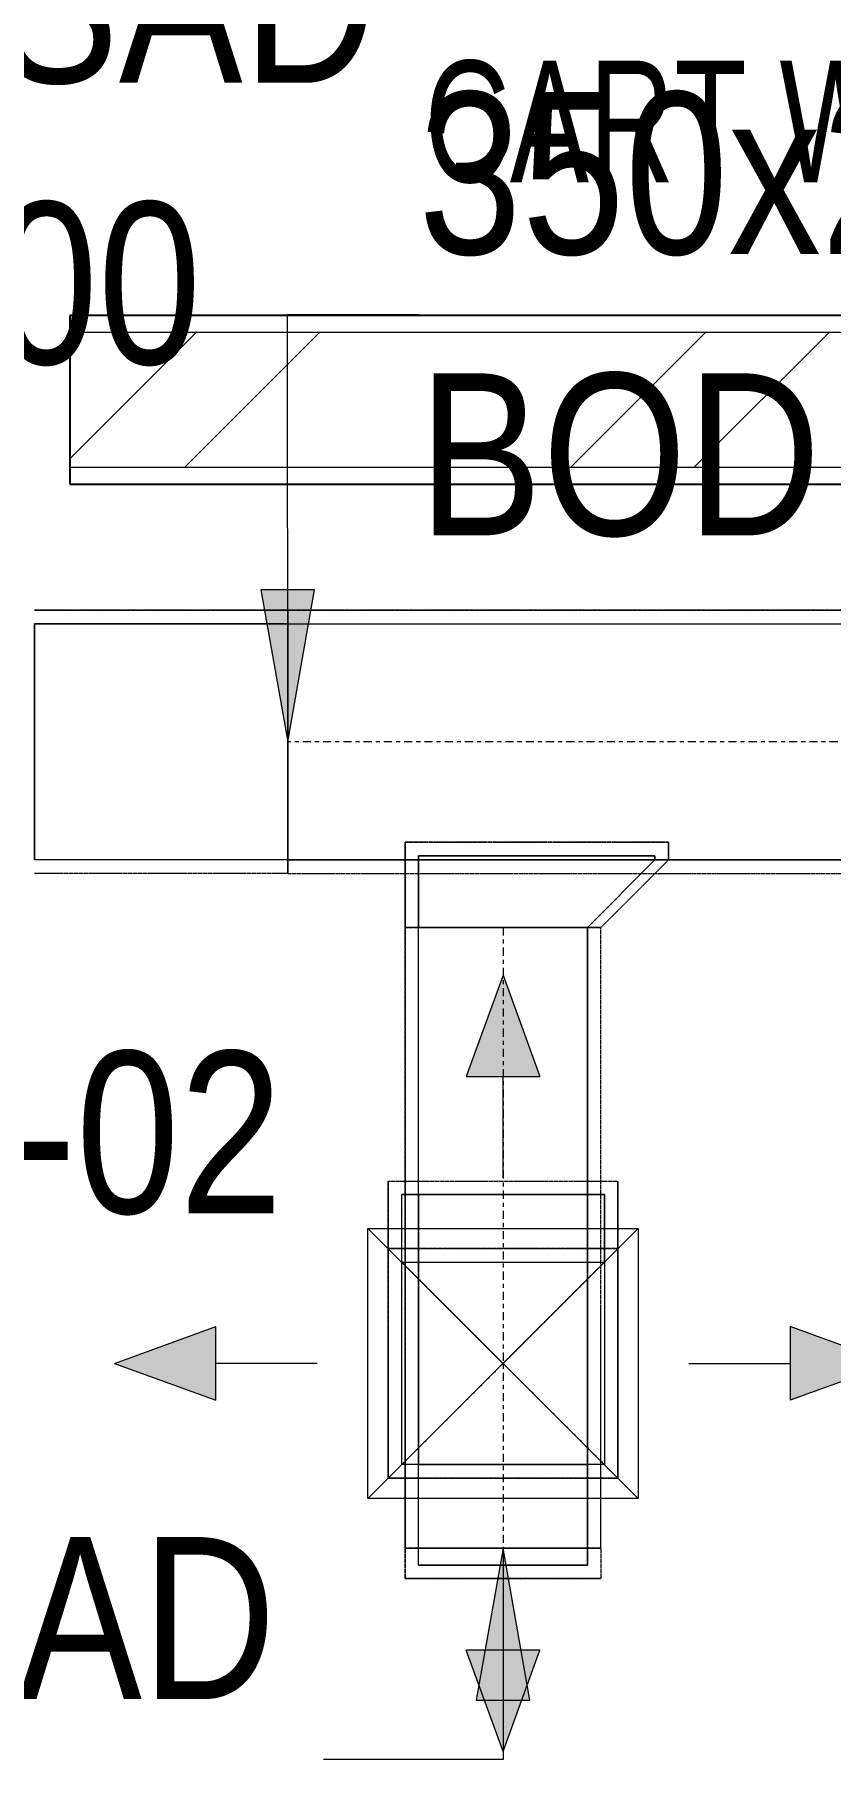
# Model space of a CAD drawing. Header units: inches. Extents: x -83664 to 20107, y -47222 to 19398.
# Drawn here: x -20350 to -19171, y -5629 to -3073 of the extents above; entities that cross this region are included whole.
import ezdxf

# ---------------------------------------------------------------- set-up
doc = ezdxf.new("R2010")
doc.units = ezdxf.units.IN
doc.header["$MEASUREMENT"] = 0
for name, pattern in [('Center', [29.999999, 12, -6, 6, -6]), ('Hidden 0_50', [1.0584, 0.5292, -0.5292]), ('Hidden 1_5', [2.2, 1.5, -0.7])]:
    doc.linetypes.add(name, pattern=pattern)
for name, color, linetype, lineweight in [('A-DETL-GENF', 7, 'Continuous', 9), ('A-WALL', 7, 'Continuous', 9), ('A-WALL-PATT', 7, 'Continuous', 25), ('G-ANNO-TEXT', 7, 'Continuous', 9), ('M-HVAC-CDFF', 7, 'Continuous', 9), ('M-HVAC-DUCT-ANNO', 7, 'Continuous', 9), ('M-HVAC-DUCT-CNTR', 7, 'Center', 9), ('M-HVAC-DUCT-IDEN', 7, 'Continuous', 18), ('ROOM TAG', 7, 'Continuous', 9)]:
    doc.layers.add(name, color=color, linetype=linetype, lineweight=lineweight)
doc.layers.add('FF ROOM TAG_dwg', color=7, linetype='Continuous', lineweight=9, true_color=0x767676)
doc.layers.add('M-HVAC-DUCT', color=7, linetype='Continuous', lineweight=9, true_color=0xffe97f)
doc.styles.add('Arial Narrow_20', font='ARIALN.TTF', dxfattribs={"width": 0.85, "height": 4572})
doc.styles.add('Arial Narrow_21', font='ARIALN.TTF', dxfattribs={"height": 240})

# ---------------------------------------------------------------- blocks, each defined once
blk = doc.blocks.new('M_Rec Transition - Length - Standard-7691866-FIRST FLOOR AC CONDITIONING LAYOUT - PART A')
at = {"layer": 'M-HVAC-DUCT', "color": 30, "true_color": 0xff7f00}
for p, q in [((0, 175), (0, -175)), ((0, 175), (375, 175)), ((0, 175), (375, 175)), ((0, -175), (0, 175)), ((375, -175), (375, 175)), ((375, 175), (375, -175)), ((0, -175), (375, -175)), ((375, -175), (0, -175))]:
    blk.add_line(p, q, dxfattribs=at)
blk = doc.blocks.new('GCE-AT-Supply Air Rectangular Diffuser - 300x300-6788639-FIRST FLOOR AC CONDITIONING LAYOUT - PART A')
at = {"layer": 'A-DETL-GENF', "true_color": 0xff7f00}
for points in [[(54.6, 425), (0, 575), (-54.6, 425)], [(-425, -54.6), (-425, 54.6), (-575, 0)], [(425, -54.6), (575, 0), (425, 54.6)], [(0, -575), (54.6, -425), (-54.6, -425)]]:
    blk.add_hatch(color=30, dxfattribs=at).paths.add_polyline_path(points)
at = {"layer": 'A-DETL-GENF', "color": 30, "true_color": 0xff7f00}
for p, q in [((0, 575), (-54.6, 425)), ((0, 575), (54.6, 425)), ((-54.6, 425), (54.6, 425)), ((0, 275), (0, 425)), ((-200, -200), (200, 200)), ((-200, 200), (200, -200)), ((-200, -200), (-200, 200)), ((-200, 200), (200, 200)), ((200, 200), (200, -200)), ((-575, 0), (-425, 54.6)), ((-425, -54.6), (-425, 54.6)), ((425, 54.6), (425, -54.6)), ((575, 0), (425, 54.6)), ((-575, 0), (-425, -54.6)), ((275, 0), (425, 0)), ((-275, 0), (-425, 0)), ((575, 0), (425, -54.6)), ((200, -200), (-200, -200)), ((0, -275), (0, -425)), ((54.6, -425), (-54.6, -425)), ((0, -575), (-54.6, -425)), ((0, -575), (54.6, -425))]:
    blk.add_line(p, q, dxfattribs=at)
blk = doc.blocks.new('M_Rec Tap - Beveled - Standard-7691553-FIRST FLOOR AC CONDITIONING LAYOUT - PART A')
at = {"layer": 'M-HVAC-DUCT', "color": 30, "true_color": 0xff7f00}
for p, q in [((100, 125), (-6.096, 125)), ((-6.096, 125), (100, 125)), ((-6.096, 125), (-6.096, -225)), ((-6.096, -225), (-6.096, 125)), ((100, 125), (100, -125)), ((100, -125), (100, 125)), ((0, -225), (100, -125)), ((0, -225), (100, -125)), ((-6.096, -225), (0, -225)), ((0, -225), (-6.096, -225))]:
    blk.add_line(p, q, dxfattribs=at)
blk = doc.blocks.new('M_Rec Endcap - Standard-7691521-FIRST FLOOR AC CONDITIONING LAYOUT - PART A')
at = {"layer": 'M-HVAC-DUCT', "color": 30, "true_color": 0xff7f00}
for p, q in [((0, 125), (0, -125)), ((0, -125), (0, 125)), ((0, 125), (25, 125)), ((25, 125), (0, 125)), ((25, 125), (25, -125)), ((25, -125), (25, 125)), ((25, -125), (0, -125)), ((25, -125), (0, -125))]:
    blk.add_line(p, q, dxfattribs=at)
blk = doc.blocks.new('M_Rec Tap - Beveled - Standard-7649457-FIRST FLOOR AC CONDITIONING LAYOUT - PART A')
at = {"layer": 'M-HVAC-DUCT', "color": 30, "true_color": 0xff7f00}
for p, q in [((146012.3, 85133.5), (146012.3, 85433.5)), ((146012.3, 85433.5), (146312.3, 85433.5)), ((146012.3, 85433.5), (146312.3, 85433.5)), ((146012.3, 85033.5), (146012.3, 85433.5)), ((146312.3, 85433.5), (146312.3, 85133.5)), ((146312.3, 85433.5), (146312.3, 85033.5)), ((146012.3, 85133.5), (146012.3, 85033.5)), ((146312.3, 85133.5), (146012.3, 85133.5)), ((146312.3, 85133.5), (146312.3, 85033.5)), ((146312.3, 85033.5), (146012.3, 85033.5)), ((146012.3, 85033.5), (146312.3, 85033.5))]:
    blk.add_line(p, q, dxfattribs=at)
blk = doc.blocks.new('TEMW-SMBZ-HO-BM-HVAC-00002_rvt-1-FIRST FLOOR AC CONDITIONING LAYOUT - PART A')
at = {"layer": 'M-HVAC-DUCT', "color": 30, "linetype": 'Hidden 0_50', "true_color": 0xff7f00}
for p, q in [((131482, 94446), (131107, 94446)), ((131107, 94446), (131482, 94446)), ((131482, 94056), (131482, 94446)), ((131482, 94446), (131482, 94056)), ((131482, 94446), (131482, 94056)), ((131482, 94056), (131482, 94446)), ((133316.3, 94446), (131482, 94446)), ((131482, 94446), (133316.3, 94446)), ((131655.7, 93976), (131655.7, 94102.1)), ((131655.7, 94102.1), (132045.7, 94102.1)), ((132045.7, 94102.1), (131655.7, 94102.1)), ((131655.7, 94102.1), (131655.7, 93976)), ((132045.7, 94102.1), (132045.7, 94076)), ((132045.7, 94076), (132045.7, 94102.1)), ((132045.7, 94076), (131945.7, 93976)), ((131945.7, 93976), (132045.7, 94076)), ((131482, 94056), (131107, 94056)), ((131482, 94056), (131107, 94056)), ((131482, 94056), (133316.3, 94056)), ((131482, 94056), (133316.3, 94056)), ((131655.7, 93976), (131945.7, 93976)), ((131945.7, 93976), (131655.7, 93976)), ((131655.7, 93976), (131655.7, 93056)), ((131655.7, 93056), (131655.7, 93976)), ((131945.7, 93976), (131655.7, 93976)), ((131655.7, 93976), (131945.7, 93976)), ((131945.7, 93056), (131945.7, 93976)), ((131945.7, 93056), (131945.7, 93976)), ((131630.7, 93160), (131630.7, 93600)), ((131630.7, 93600), (131630.7, 93500)), ((131630.7, 93600), (131970.7, 93600)), ((131630.7, 93600), (131970.7, 93600)), ((131970.7, 93500), (131970.7, 93600)), ((131970.7, 93600), (131970.7, 93160)), ((131630.7, 93500), (131970.7, 93500)), ((131630.7, 93160), (131630.7, 93500)), ((131630.7, 93500), (131630.7, 93160)), ((131970.7, 93500), (131630.7, 93500)), ((131630.7, 93500), (131630.7, 93160)), ((131630.7, 93500), (131970.7, 93500)), ((131970.7, 93500), (131970.7, 93160)), ((131970.7, 93160), (131970.7, 93500)), ((131970.7, 93160), (131970.7, 93500)), ((131970.7, 93160), (131630.7, 93160)), ((131630.7, 93160), (131970.7, 93160)), ((131970.7, 93160), (131630.7, 93160)), ((131630.7, 93160), (131970.7, 93160)), ((131655.7, 93056), (131945.7, 93056)), ((131945.7, 93056), (131655.7, 93056)), ((131655.7, 93056), (131945.7, 93056)), ((131945.7, 93056), (131655.7, 93056)), ((131655.7, 93011), (131655.7, 93056)), ((131655.7, 93056), (131655.7, 93011)), ((131945.7, 93056), (131945.7, 93011)), ((131945.7, 93056), (131945.7, 93011)), ((131655.7, 93011), (131945.7, 93011)), ((131945.7, 93011), (131655.7, 93011))]:
    blk.add_line(p, q, dxfattribs=at)
at = {"layer": 'M-HVAC-DUCT', "color": 30, "true_color": 0xff7f00}
for p, q in [((131482, 94076), (131482, 94426)), ((131482, 94426), (131482, 94076)), ((131482, 94426), (133316.3, 94426)), ((131482, 94426), (133316.3, 94426)), ((133316.3, 94076), (131482, 94076)), ((131482, 94076), (133316.3, 94076)), ((131675.7, 94082.1), (131675.7, 94076)), ((131675.7, 94082.1), (131675.7, 94076)), ((132025.7, 94082.1), (131675.7, 94082.1)), ((131675.7, 94082.1), (132025.7, 94082.1)), ((132025.7, 94076), (131675.7, 94076)), ((132025.7, 94076), (131675.7, 94076)), ((132025.7, 94076), (132025.7, 94082.1)), ((132025.7, 94076), (132025.7, 94082.1)), ((131925.7, 93976), (131675.7, 93976)), ((131675.7, 93976), (131925.7, 93976)), ((131675.7, 93056), (131675.7, 93976)), ((131675.7, 93056), (131675.7, 93976)), ((131925.7, 93976), (131925.7, 93056)), ((131925.7, 93056), (131925.7, 93976)), ((131925.7, 93580), (131675.7, 93580)), ((131675.7, 93580), (131675.7, 93180)), ((131925.7, 93580), (131675.7, 93580)), ((131675.7, 93180), (131675.7, 93580)), ((131925.7, 93580), (131925.7, 93180)), ((131925.7, 93580), (131925.7, 93180)), ((131675.7, 93180), (131925.7, 93180)), ((131925.7, 93180), (131675.7, 93180)), ((131925.7, 93056), (131675.7, 93056)), ((131675.7, 93056), (131925.7, 93056))]:
    blk.add_line(p, q, dxfattribs=at)
at = {"layer": 'M-HVAC-DUCT-ANNO', "color": 30, "linetype": 'Hidden 1_5', "true_color": 0xff7f00}
for p, q in [((131650.7, 93180), (131650.7, 93480)), ((131650.7, 93480), (131950.7, 93480)), ((131650.7, 93480), (131950.7, 93180)), ((131950.7, 93480), (131650.7, 93180)), ((131950.7, 93480), (131950.7, 93180)), ((131950.7, 93180), (131650.7, 93180))]:
    blk.add_line(p, q, dxfattribs=at)
at = {"layer": 'M-HVAC-DUCT-CNTR', "color": 30, "true_color": 0xff7f00}
for p, q in [((133316.3, 94251), (131482, 94251)), ((131800.7, 93976), (131800.7, 93056))]:
    blk.add_line(p, q, dxfattribs=at)
at = {"layer": 'M-HVAC-CDFF', "color": 6, "linetype": 'Hidden 0_50', "lineweight": 9, "true_color": 0xff00ff}
blk.add_blockref('GCE-AT-Supply Air Rectangular Diffuser - 300x300-6788639-FIRST FLOOR AC CONDITIONING LAYOUT - PART A', (131800.7, 93330), dxfattribs=at)
at = {"layer": 'M-HVAC-DUCT', "color": 6, "linetype": 'Hidden 0_50', "lineweight": 9, "true_color": 0xff00ff}
for name, p, rotation in [('M_Rec Transition - Length - Standard-7691866-FIRST FLOOR AC CONDITIONING LAYOUT - PART A', (131482, 94251), 180), ('M_Rec Tap - Beveled - Standard-7649457-FIRST FLOOR AC CONDITIONING LAYOUT - PART A', (277963, 178613.5), 180), ('M_Rec Endcap - Standard-7691521-FIRST FLOOR AC CONDITIONING LAYOUT - PART A', (131800.7, 93056), 270)]:
    blk.add_blockref(name, p, dxfattribs=dict(at, rotation=rotation))
at = {"layer": 'M-HVAC-DUCT', "color": 6, "linetype": 'Hidden 0_50', "lineweight": 9, "true_color": 0xff00ff, "extrusion": (0, 0, -1), "rotation": 270}
blk.add_blockref('M_Rec Tap - Beveled - Standard-7691553-FIRST FLOOR AC CONDITIONING LAYOUT - PART A', (-131800.7, 94076), dxfattribs=at)
blk = doc.blocks.new('TEMW-SMBZ-HO-BM-HVAC-00002_rvt-2-FIRST FLOOR AC CONDITIONING LAYOUT - PART A')
at = {"layer": 'M-HVAC-DUCT', "color": 30, "linetype": 'Hidden 0_50', "true_color": 0xff7f00}
for p, q in [((131482, 94446), (131107, 94446)), ((131107, 94446), (131482, 94446)), ((131482, 94056), (131482, 94446)), ((131482, 94446), (131482, 94056)), ((131482, 94446), (131482, 94056)), ((131482, 94056), (131482, 94446)), ((133316.3, 94446), (131482, 94446)), ((131482, 94446), (133316.3, 94446)), ((131655.7, 93976), (131655.7, 94102.1)), ((131655.7, 94102.1), (132045.7, 94102.1)), ((132045.7, 94102.1), (131655.7, 94102.1)), ((131655.7, 94102.1), (131655.7, 93976)), ((132045.7, 94102.1), (132045.7, 94076)), ((132045.7, 94076), (132045.7, 94102.1)), ((132045.7, 94076), (131945.7, 93976)), ((131945.7, 93976), (132045.7, 94076)), ((131482, 94056), (131107, 94056)), ((131482, 94056), (131107, 94056)), ((131482, 94056), (133316.3, 94056)), ((131482, 94056), (133316.3, 94056)), ((131655.7, 93976), (131945.7, 93976)), ((131945.7, 93976), (131655.7, 93976)), ((131655.7, 93976), (131655.7, 93056)), ((131655.7, 93056), (131655.7, 93976)), ((131945.7, 93976), (131655.7, 93976)), ((131655.7, 93976), (131945.7, 93976)), ((131945.7, 93056), (131945.7, 93976)), ((131945.7, 93056), (131945.7, 93976)), ((131630.7, 93160), (131630.7, 93600)), ((131630.7, 93600), (131630.7, 93500)), ((131630.7, 93600), (131970.7, 93600)), ((131630.7, 93600), (131970.7, 93600)), ((131970.7, 93500), (131970.7, 93600)), ((131970.7, 93600), (131970.7, 93160)), ((131630.7, 93500), (131970.7, 93500)), ((131630.7, 93160), (131630.7, 93500)), ((131630.7, 93500), (131630.7, 93160)), ((131970.7, 93500), (131630.7, 93500)), ((131630.7, 93500), (131630.7, 93160)), ((131630.7, 93500), (131970.7, 93500)), ((131970.7, 93500), (131970.7, 93160)), ((131970.7, 93160), (131970.7, 93500)), ((131970.7, 93160), (131970.7, 93500)), ((131970.7, 93160), (131630.7, 93160)), ((131630.7, 93160), (131970.7, 93160)), ((131970.7, 93160), (131630.7, 93160)), ((131630.7, 93160), (131970.7, 93160)), ((131655.7, 93056), (131945.7, 93056)), ((131945.7, 93056), (131655.7, 93056)), ((131655.7, 93056), (131945.7, 93056)), ((131945.7, 93056), (131655.7, 93056)), ((131655.7, 93011), (131655.7, 93056)), ((131655.7, 93056), (131655.7, 93011)), ((131945.7, 93056), (131945.7, 93011)), ((131945.7, 93056), (131945.7, 93011)), ((131655.7, 93011), (131945.7, 93011)), ((131945.7, 93011), (131655.7, 93011))]:
    blk.add_line(p, q, dxfattribs=at)
at = {"layer": 'M-HVAC-DUCT', "color": 30, "true_color": 0xff7f00}
for p, q in [((131482, 94076), (131482, 94426)), ((131482, 94426), (131482, 94076)), ((131482, 94426), (133316.3, 94426)), ((131482, 94426), (133316.3, 94426)), ((133316.3, 94076), (131482, 94076)), ((131482, 94076), (133316.3, 94076)), ((131675.7, 94082.1), (131675.7, 94076)), ((131675.7, 94082.1), (131675.7, 94076)), ((132025.7, 94082.1), (131675.7, 94082.1)), ((131675.7, 94082.1), (132025.7, 94082.1)), ((132025.7, 94076), (131675.7, 94076)), ((132025.7, 94076), (131675.7, 94076)), ((132025.7, 94076), (132025.7, 94082.1)), ((132025.7, 94076), (132025.7, 94082.1)), ((131925.7, 93976), (131675.7, 93976)), ((131675.7, 93976), (131925.7, 93976)), ((131675.7, 93056), (131675.7, 93976)), ((131675.7, 93056), (131675.7, 93976)), ((131925.7, 93976), (131925.7, 93056)), ((131925.7, 93056), (131925.7, 93976)), ((131925.7, 93580), (131675.7, 93580)), ((131675.7, 93580), (131675.7, 93180)), ((131925.7, 93580), (131675.7, 93580)), ((131675.7, 93180), (131675.7, 93580)), ((131925.7, 93580), (131925.7, 93180)), ((131925.7, 93580), (131925.7, 93180)), ((131675.7, 93180), (131925.7, 93180)), ((131925.7, 93180), (131675.7, 93180)), ((131925.7, 93056), (131675.7, 93056)), ((131675.7, 93056), (131925.7, 93056))]:
    blk.add_line(p, q, dxfattribs=at)
at = {"layer": 'M-HVAC-DUCT-ANNO', "color": 30, "linetype": 'Hidden 1_5', "true_color": 0xff7f00}
for p, q in [((131650.7, 93180), (131650.7, 93480)), ((131650.7, 93480), (131950.7, 93480)), ((131650.7, 93480), (131950.7, 93180)), ((131950.7, 93480), (131650.7, 93180)), ((131950.7, 93480), (131950.7, 93180)), ((131950.7, 93180), (131650.7, 93180))]:
    blk.add_line(p, q, dxfattribs=at)
at = {"layer": 'M-HVAC-DUCT-CNTR', "color": 30, "true_color": 0xff7f00}
for p, q in [((133316.3, 94251), (131482, 94251)), ((131800.7, 93976), (131800.7, 93056))]:
    blk.add_line(p, q, dxfattribs=at)
at = {"layer": 'M-HVAC-CDFF', "color": 6, "linetype": 'Hidden 0_50', "lineweight": 9, "true_color": 0xff00ff}
blk.add_blockref('GCE-AT-Supply Air Rectangular Diffuser - 300x300-6788639-FIRST FLOOR AC CONDITIONING LAYOUT - PART A', (131800.7, 93330), dxfattribs=at)
at = {"layer": 'M-HVAC-DUCT', "color": 6, "linetype": 'Hidden 0_50', "lineweight": 9, "true_color": 0xff00ff}
for name, p, rotation in [('M_Rec Transition - Length - Standard-7691866-FIRST FLOOR AC CONDITIONING LAYOUT - PART A', (131482, 94251), 180), ('M_Rec Tap - Beveled - Standard-7649457-FIRST FLOOR AC CONDITIONING LAYOUT - PART A', (277963, 178613.5), 180), ('M_Rec Endcap - Standard-7691521-FIRST FLOOR AC CONDITIONING LAYOUT - PART A', (131800.7, 93056), 270)]:
    blk.add_blockref(name, p, dxfattribs=dict(at, rotation=rotation))
at = {"layer": 'M-HVAC-DUCT', "color": 6, "linetype": 'Hidden 0_50', "lineweight": 9, "true_color": 0xff00ff, "extrusion": (0, 0, -1), "rotation": 270}
blk.add_blockref('M_Rec Tap - Beveled - Standard-7691553-FIRST FLOOR AC CONDITIONING LAYOUT - PART A', (-131800.7, 94076), dxfattribs=at)
blk = doc.blocks.new('SMBZ_Hospital Arch Model_2026_01_29_rvt-1-FIRST FLOOR AC CONDITIONING LAYOUT - PART A')
at = {"layer": 'A-WALL-PATT', "lineweight": 9, "true_color": 0xbbbbbb}
h = blk.add_hatch(dxfattribs=at)
h.set_pattern_fill('FP_12', color=9, style=0, pattern_type=2)
h.set_pattern_definition([(45, (0, 0), (-377.1708, 377.1708), []), (45, (0, 571.5), (-377.1708, 377.1708), [])])
h.paths.add_polyline_path([(131159.4, 94657.7), (133684.4, 94657.7), (133684.4, 94857.7), (131159.4, 94857.7)])
h = blk.add_hatch(dxfattribs=at)
h.set_pattern_fill('FP_13', color=9, style=0, pattern_type=2)
h.set_pattern_definition([(0, (0, 0), (1219.2, 304.8), [50.292, -864.108, 50.292, -864.108, -4876.8]), (0, (0, 0), (1219.2, 304.8), [-1828.8, 50.292, -1778.508, 50.292, -864.108, -2133.6]), (0, (0, 0), (1219.2, 304.8), [-4572, 50.292, -559.308, 50.292, -1473.708]), (120, (457.2, 152.4), (-873.56454, 903.4582), [50.292, -864.108, 50.292, -864.108, -4876.8]), (120, (457.2, 152.4), (-873.56454, 903.4582), [-1828.8, 50.292, -1778.508, 50.292, -864.108, -2133.6]), (120, (457.2, 152.4), (-873.56454, 903.4582), [-4572, 50.292, -559.308, 50.292, -1473.708]), (240, (609.6, 762), (-345.63546, -1208.2582), [50.292, -864.108, 50.292, -864.108, -4876.8]), (240, (609.6, 762), (-345.63546, -1208.2582), [-1828.8, 50.292, -1778.508, 50.292, -864.108, -2133.6]), (240, (609.6, 762), (-345.63546, -1208.2582), [-4572, 50.292, -559.308, 50.292, -1473.708])])
h.paths.add_polyline_path([(133659.4, 94632.7), (133659.4, 94657.7), (131159.4, 94657.7), (131159.4, 94632.7), (132914.7, 94632.7)])
at = {"layer": 'A-WALL', "color": 9, "lineweight": 25, "true_color": 0xbbbbbb}
for p, q in [((133659.4, 94882.7), (131159.4, 94882.7)), ((131159.4, 94882.7), (131159.4, 94632.7)), ((131159.4, 94632.7), (133659.4, 94632.7))]:
    blk.add_line(p, q, dxfattribs=at)
at = {"layer": 'A-WALL', "color": 9, "true_color": 0xbbbbbb}
for p, q in [((133659.4, 94882.7), (131159.4, 94882.7)), ((131159.4, 94632.7), (131159.4, 94882.7)), ((131159.4, 94857.7), (133659.4, 94857.7)), ((131159.4, 94657.7), (133659.4, 94657.7)), ((131159.4, 94632.7), (133659.4, 94632.7))]:
    blk.add_line(p, q, dxfattribs=at)
blk = doc.blocks.new('FF ROOM TAG_dwg-8877209-FIRST FLOOR AC CONDITIONING LAYOUT - PART A')
at = {"layer": 'ROOM TAG', "insert": (1365091, 2302850), "char_height": 4572, "width": 31302.77, "attachment_point": 2, "line_spacing_factor": 0.974696, "style": 'Arial Narrow_20'}
blk.add_mtext('CART WASH', dxfattribs=at)

msp = doc.modelspace()

# ---------------------------------------------------------------- hatches: boundary and pattern name
at = {"layer": 'M-HVAC-DUCT-IDEN', "lineweight": 9}
for points in [[(-19974.7, -4121.2), (-19935.2, -3896.2), (-20014.5, -3896.2)], [(-19655.9, -5316.2), (-19695.6, -5541.2), (-19616.3, -5541.2)]]:
    msp.add_hatch(color=256, dxfattribs=at).paths.add_polyline_path(points)

# ---------------------------------------------------------------- linework, layer by layer
for p, q in [((-19975.2, -3488.2), (-19781.3, -3488.2)), ((-19974.7, -4121.2), (-19975.2, -3488.2)), ((-19935.2, -3896.2), (-20014.5, -3896.2)), ((-20014.5, -3896.2), (-19974.7, -4121.2)), ((-19974.7, -4121.2), (-19935.2, -3896.2)), ((-19655.9, -5316.2), (-19695.6, -5541.2)), ((-19616.3, -5541.2), (-19655.9, -5316.2)), ((-19655.9, -5316.2), (-19655.9, -5629.1)), ((-19695.6, -5541.2), (-19616.3, -5541.2)), ((-19655.9, -5629.1), (-19921.6, -5629.1))]:
    msp.add_line(p, q, dxfattribs=at)

# ---------------------------------------------------------------- block references
at = {"lineweight": 5}
for name in ['SMBZ_Hospital Arch Model_2026_01_29_rvt-1-FIRST FLOOR AC CONDITIONING LAYOUT - PART A', 'TEMW-SMBZ-HO-BM-HVAC-00002_rvt-1-FIRST FLOOR AC CONDITIONING LAYOUT - PART A', 'TEMW-SMBZ-HO-BM-HVAC-00002_rvt-2-FIRST FLOOR AC CONDITIONING LAYOUT - PART A']:
    msp.add_blockref(name, (-151456.7, -98372.2), dxfattribs=at)
at = {"layer": 'FF ROOM TAG_dwg', "color": 7, "xscale": 0.03937007874015915, "yscale": 0.03937007874015915, "zscale": 0.03937007874015915}
msp.add_blockref('FF ROOM TAG_dwg-8877209-FIRST FLOOR AC CONDITIONING LAYOUT - PART A', (-72990.3, -93775.4), dxfattribs=at)
msp.add_blockref('FF ROOM TAG_dwg-8877209-FIRST FLOOR AC CONDITIONING LAYOUT - PART A', (-72990.3, -93775.4), dxfattribs=at)
msp.add_blockref('FF ROOM TAG_dwg-8877209-FIRST FLOOR AC CONDITIONING LAYOUT - PART A', (-72990.3, -93775.4), dxfattribs=at)
msp.add_blockref('FF ROOM TAG_dwg-8877209-FIRST FLOOR AC CONDITIONING LAYOUT - PART A', (-72990.3, -93775.4), dxfattribs=at)
msp.add_blockref('FF ROOM TAG_dwg-8877209-FIRST FLOOR AC CONDITIONING LAYOUT - PART A', (-72990.3, -93775.4), dxfattribs=at)

# ---------------------------------------------------------------- texts
at = {"layer": 'G-ANNO-TEXT', "insert": (-20761.3, -4579.8), "char_height": 240, "width": 986.076, "attachment_point": 1, "style": 'Arial Narrow_21'}
msp.add_mtext('SD-02', dxfattribs=at)
at = {"layer": 'M-HVAC-DUCT-IDEN', "lineweight": 9, "char_height": 240, "attachment_point": 1, "style": 'Arial Narrow_21'}
for s, insert, width in [('350x200 SAD', (-21539.4, -2904.8), 2128.48), ('350x250 SAD', (-19781.3, -3158.6), 2128.48), ('BOD : 3800', (-21539.4, -3321.5), 1803.797), ('BOD : 3775', (-19781.3, -3575.3), 1803.797), ('250x150 SAD', (-21688.6, -5299.6), 2128.48)]:
    msp.add_mtext(s, dxfattribs=dict(at, insert=insert, width=width))

doc.saveas('drawing.dxf')
